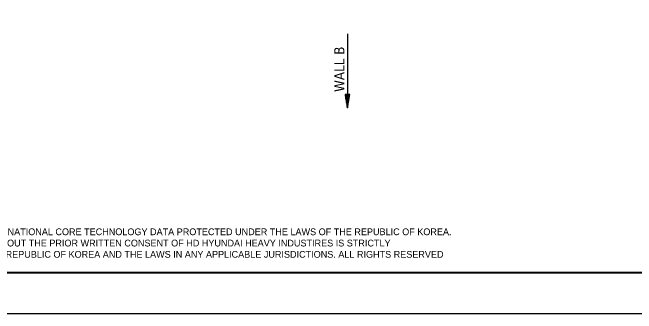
# Model space of a CAD drawing. Extents: x 0 to 50400, y 0 to 35640.
# Drawn here: x 15167 to 33592, y 0 to 8902 of the extents above; entities that cross this region are included whole.
import ezdxf
from ezdxf.enums import TextEntityAlignment as Align

# ---------------------------------------------------------------- set-up
doc = ezdxf.new("R2010")
doc.units = 0
doc.layers.add('KC-2B Wall Name', color=3, linetype='Continuous', lineweight=25)
doc.layers.add('MULTI-PLOT-AREA', color=2, linetype='Continuous', plot=False)
doc.layers.add('New Scale Title', color=7, linetype='Continuous')
doc.styles.add('Default', font='tahoma.ttf')

# ---------------------------------------------------------------- blocks, each defined once
blk = doc.blocks.new('MULTI-PLOT-AREA')
at = {"layer": 'MULTI-PLOT-AREA'}
blk.add_lwpolyline([(0, 0), (1, 0), (1, 1), (0, 1)], close=True, dxfattribs=at)

msp = doc.modelspace()

# ---------------------------------------------------------------- hatches: boundary and pattern name
at = {"layer": 'KC-2B Wall Name'}
h = msp.add_hatch(dxfattribs=at)
h.set_pattern_fill('SLOPELINE', color=256, scale=0.75, style=0, pattern_type=2)
h.set_pattern_definition([(45, (25055.7715, 10479.938), (-0.53033009, 0.53033009), [75, -0.075])])
h.paths.add_polyline_path([(25123, 6476), (24989, 6476), (25056, 6079)])

# ---------------------------------------------------------------- linework, layer by layer
msp.add_line((25056, 8266), (25056, 6476), dxfattribs=at)
msp.add_lwpolyline([(25123, 6476), (24989, 6476), (25056, 6079)], close=True, dxfattribs=at)
at = {"layer": 'New Scale Title', "color": 7, "linetype": 'Continuous', "lineweight": 40}
msp.add_line((48600, 1200), (1800, 1200), dxfattribs=at)

# ---------------------------------------------------------------- block references
at = {"layer": 'New Scale Title', "lineweight": 5, "xscale": 50400, "yscale": 35640, "zscale": 1.2}
msp.add_blockref('MULTI-PLOT-AREA', (0, 0), dxfattribs=at)

# ---------------------------------------------------------------- texts
at = {"insert": (1665, 2850), "char_height": 200, "attachment_point": 1}
msp.add_mtext_dynamic_manual_height_columns('CAUTION:\\PTHIS DRAWING CONSTITUTES A TRADE SECRET OF HD HYUNDAI HEAVY INDUSTRIES AND CONTAINS NATIONAL CORE TECHNOLOGY DATA PROTECTED UNDER THE LAWS OF THE REPUBLIC OF KOREA.^JANY MODIFICATION, DISTRIBUTION, OR DISCLOSURE OF THIS DRAWING, IN WHOLE OF IN PART, WITHOUT THE PRIOR WRITTEN CONSENT OF HD HYUNDAI HEAVY INDUSTIRES IS STRICTLY^JPROHIBITED AND MAY RESULT IN PENALTIES, FINES, AND IMPRISONMENT, INDER THE LAWS OF THE REPUBLIC OF KOREA AND THE LAWS IN ANY APPLICABLE JURISDICTIONS. ALL RIGHTS RESERVED', width=552900.89, gutter_width=16936, heights=[-1233], dxfattribs=at)
at = {"layer": 'KC-2B Wall Name', "style": 'Default'}
msp.add_text('WALL B', height=300, rotation=90, dxfattribs=at).set_placement((25056, 6551), align=Align.BOTTOM_LEFT)

doc.saveas('drawing.dxf')
